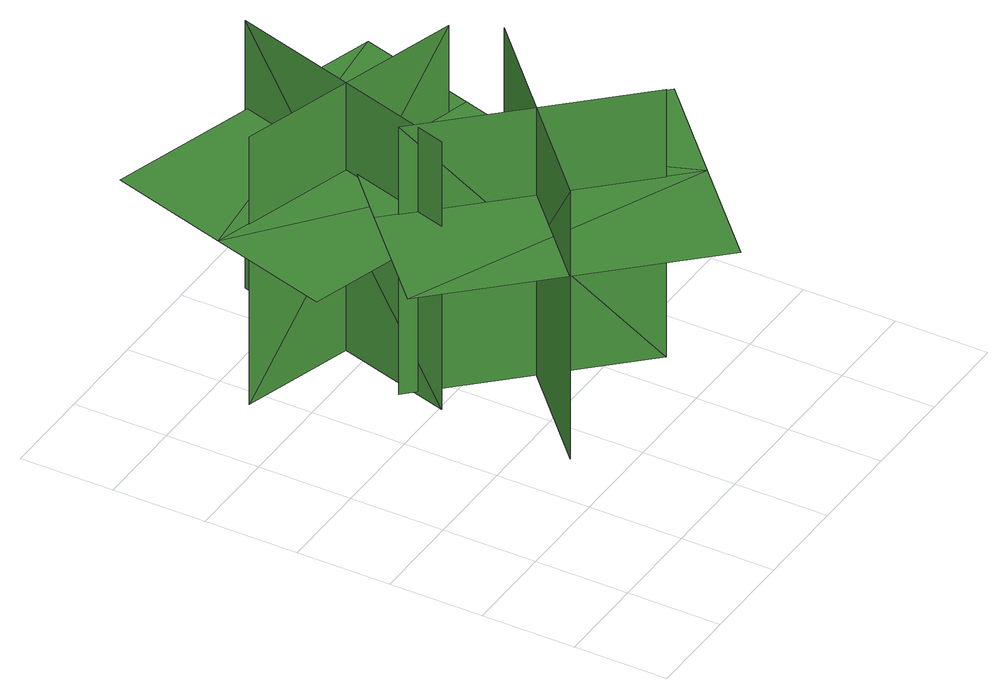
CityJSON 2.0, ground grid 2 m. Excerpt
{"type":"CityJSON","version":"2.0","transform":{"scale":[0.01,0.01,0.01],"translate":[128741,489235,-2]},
"CityObjects":{
"tree1":{"type":"SolitaryVegetationObject","geometry":[{"type":"MultiSurface","lod":"1","boundaries":[[[0,1,2]],[[0,2,3]],[[4,5,6]],[[4,6,7]],[[8,9,10]],[[8,10,11]],[[8,11,12]],[[8,12,13]]]}]},
"tree2":{"type":"SolitaryVegetationObject","geometry":[{"type":"MultiSurface","lod":"1","boundaries":[[[14,15,16]],[[14,16,17]],[[18,19,20]],[[18,20,21]],[[22,23,24]],[[22,24,25]],[[22,25,26]],[[22,26,27]]]}]}
},
"vertices":[
[331,595,93],[331,595,713],[482,1108,713],[482,1108,93],[164,915,93],[164,915,713],[659,770,713],[659,770,93],[88,938,512],[12,681,512],[628,500,512],[704,757,512],[779,1013,512],[163,1194,512],
[696,671,100],[696,671,720],[308,303,720],[308,303,100],[679,310,100],[679,310,720],[324,684,720],[324,684,100],[734,253,518],[928,437,518],[487,902,518],[292,718,518],[98,534,518],[539,68,518]
]}
